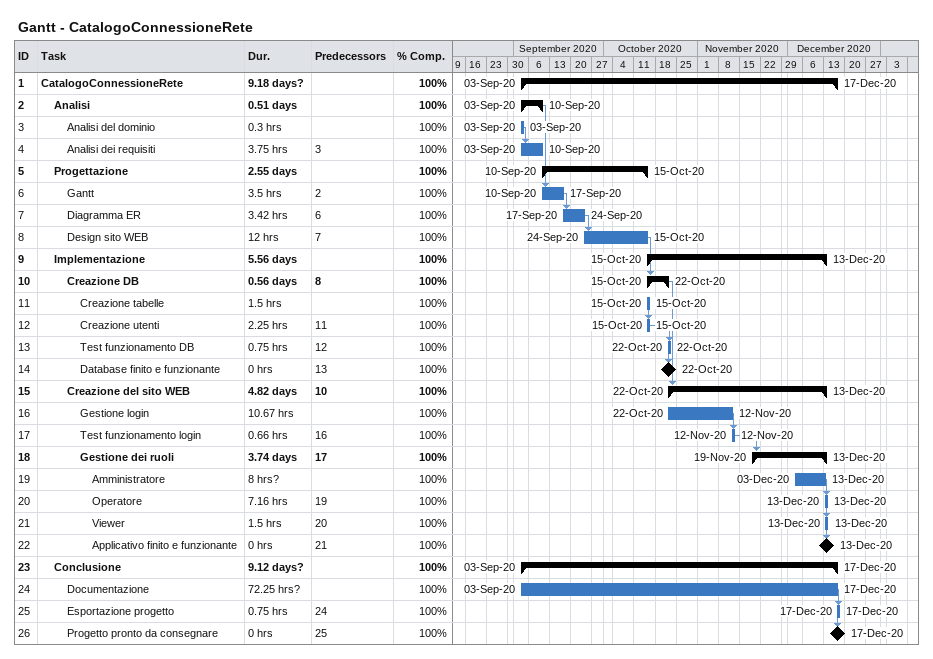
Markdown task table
Gantt - CatalogoConnessioneRete

| ID | Level | Task | Duration | Start | Finish | Predecessors | % complete |
|---|---|---|---|---|---|---|---|
| 1 | 1 | **CatalogoConnessioneRete** | 9.18d? | 2020-09-03 | 2020-12-17 |  | 100 |
| 2 | 2 | **Analisi** | 0.51d | 2020-09-03 | 2020-09-10 |  | 100 |
| 3 | 3 | Analisi del dominio | 0.3h | 2020-09-03 | 2020-09-03 |  | 100 |
| 4 | 3 | Analisi dei requisiti | 3.75h | 2020-09-03 | 2020-09-10 | 3 | 100 |
| 5 | 2 | **Progettazione** | 2.55d | 2020-09-10 | 2020-10-15 |  | 100 |
| 6 | 3 | Gantt | 3.5h | 2020-09-10 | 2020-09-17 | 2 | 100 |
| 7 | 3 | Diagramma ER | 3.42h | 2020-09-17 | 2020-09-24 | 6 | 100 |
| 8 | 3 | Design sito WEB | 12h | 2020-09-24 | 2020-10-15 | 7 | 100 |
| 9 | 2 | **Implementazione** | 5.56d | 2020-10-15 | 2020-12-13 |  | 100 |
| 10 | 3 | **Creazione DB** | 0.56d | 2020-10-15 | 2020-10-22 | 8 | 100 |
| 11 | 4 | Creazione tabelle | 1.5h | 2020-10-15 | 2020-10-15 |  | 100 |
| 12 | 4 | Creazione utenti | 2.25h | 2020-10-15 | 2020-10-15 | 11 | 100 |
| 13 | 4 | Test funzionamento DB | 0.75h | 2020-10-22 | 2020-10-22 | 12 | 100 |
| 14 | 4 | Database finito e funzionante | 0h | 2020-10-22 | 2020-10-22 | 13 | 100 |
| 15 | 3 | **Creazione del sito WEB** | 4.82d | 2020-10-22 | 2020-12-13 | 10 | 100 |
| 16 | 4 | Gestione login | 10.67h | 2020-10-22 | 2020-11-12 |  | 100 |
| 17 | 4 | Test funzionamento login | 0.66h | 2020-11-12 | 2020-11-12 | 16 | 100 |
| 18 | 4 | **Gestione dei ruoli** | 3.74d | 2020-11-19 | 2020-12-13 | 17 | 100 |
| 19 | 5 | Amministratore | 8h? | 2020-12-03 | 2020-12-13 |  | 100 |
| 20 | 5 | Operatore | 7.16h | 2020-12-13 | 2020-12-13 | 19 | 100 |
| 21 | 5 | Viewer | 1.5h | 2020-12-13 | 2020-12-13 | 20 | 100 |
| 22 | 5 | Applicativo finito e funzionante | 0h | 2020-12-13 | 2020-12-13 | 21 | 100 |
| 23 | 2 | **Conclusione** | 9.12d? | 2020-09-03 | 2020-12-17 |  | 100 |
| 24 | 3 | Documentazione | 72.25h? | 2020-09-03 | 2020-12-17 |  | 100 |
| 25 | 3 | Esportazione progetto | 0.75h | 2020-12-17 | 2020-12-17 | 24 | 100 |
| 26 | 3 | Progetto pronto da consegnare | 0h | 2020-12-17 | 2020-12-17 | 25 | 100 |
